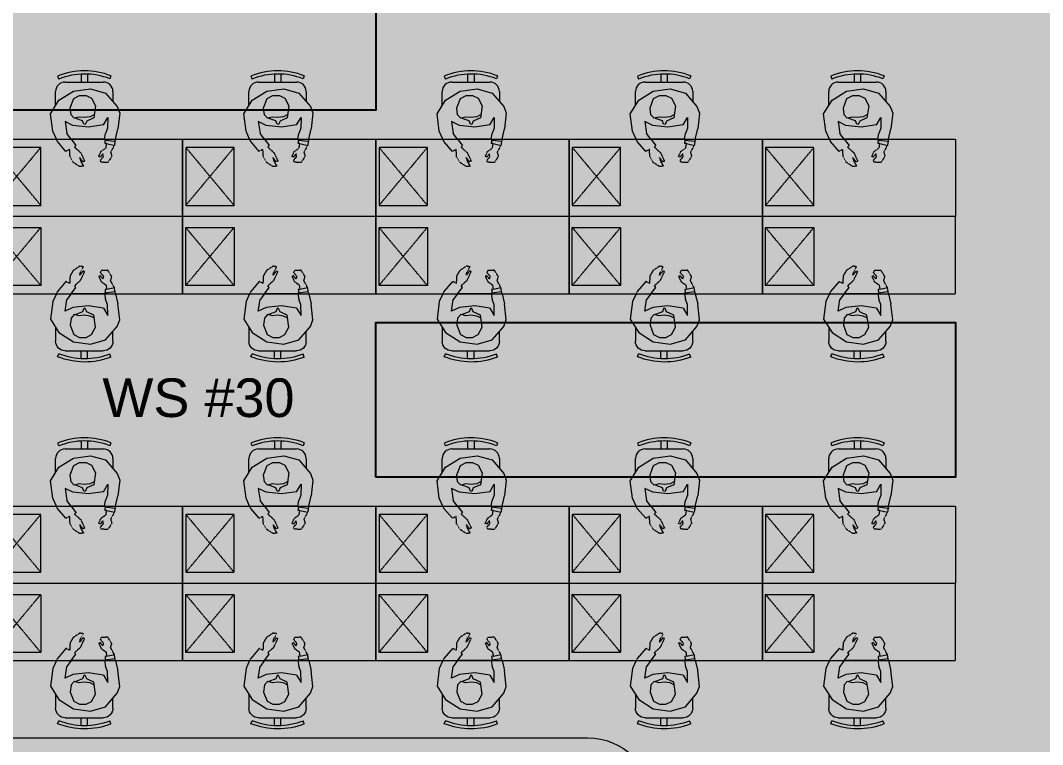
# Model space of a CAD drawing. Header units: millimetres. Extents: x 263321 to 2483465, y 33647 to 614421.
# Drawn here: x 2345339 to 2353271, y 381830 to 387454 of the extents above; entities that cross this region are included whole.
import ezdxf

# ---------------------------------------------------------------- set-up
doc = ezdxf.new("R2010")
doc.units = ezdxf.units.MM
doc.linetypes.add('( Hidden )', pattern=[0.375, 0.25, -0.125])
doc.linetypes.add('HIDDEN', pattern=[0.375, 0.25, -0.125])
for name, color, linetype, lineweight in [('A-FURN-HUMAN', 252, 'Continuous', 9), ('A-FURN-MODULAR-CHAIR', 5, 'Continuous', 5), ('A-FURN-MODULAR-PEDESTAL', 253, 'Continuous', 5), ('A-FURN-MODULAR-TABLETOP', 250, 'Continuous', 13), ('TOA-FL-CPT-1', 8, 'Continuous', 5)]:
    doc.layers.add(name, color=color, linetype=linetype, lineweight=lineweight)
for name, color, linetype in [('A-PLAN-TEXT', 4, 'Continuous'), ('CEILING TOA', 250, 'Continuous'), ('I-FUR', 7, 'Continuous')]:
    doc.layers.add(name, color=color, linetype=linetype)
doc.styles.add('ARIAL', font='arial.ttf')

# ---------------------------------------------------------------- blocks, each defined once
blk = doc.blocks.new('txhvb')
at = {"layer": 'A-FURN-HUMAN', "color": 8, "lineweight": 5}
for p, q in [((549425.6, -3868.4, 0), (549538.3, -3797, 0)), ((549538.3, -3797, 0), (549669.9, -3778.8, 0)), ((549669.9, -3778.8, 0), (549787.2, -3811.9, 0)), ((549359.8, -3973.3, 0), (549425.6, -3868.4, 0)), ((549787.2, -3811.9, 0), (549877, -3916.9, 0)), ((549877, -3916.9, 0), (549896.8, -3968.3, 0)), ((549377.2, -4109.3, 0), (549359.8, -3973.3, 0)), ((549533.4, -4063.3, 0), (549472.6, -4034.3, 0)), ((549472.6, -4034.3, 0), (549485.8, -4126, 0)), ((549804.2, -4001.1, 0), (549802.9, -4085.6, 0)), ((549896.8, -3968.3, 0), (549882.9, -4091.1, 0)), ((549405.4, -4170.5, 0), (549377.2, -4109.3, 0)), ((549652, -4076.1, 0), (549533.4, -4063.3, 0)), ((549770.2, -4058.7, 0), (549652, -4076.1, 0)), ((549802.9, -4085.6, 0), (549787.5, -4126, 0)), ((549864.3, -4170.5, 0), (549882.9, -4091.1, 0)), ((549479.7, -4265, 0), (549413.4, -4187.8, 0)), ((549519.8, -4170.5, 0), (549485.8, -4126, 0)), ((549519.8, -4170.5, 0), (549557.1, -4219.4, 0)), ((549780, -4170.5, 0), (549787.5, -4126, 0)), ((549795.2, -4204.9, 0), (549782.9, -4203.7, 0)), ((549790.7, -4237.8, 0), (549795.2, -4204.9, 0))]:
    blk.add_line(p, q, dxfattribs=at)
at = {"layer": 'A-FURN-HUMAN', "color": 8, "linetype": '( Hidden )', "lineweight": 5, "ltscale": 2}
for p, q in [((549413.4, -4187.8, 0), (549405.4, -4170.5, 0)), ((549782.9, -4203.7, 0), (549786.4, -4175, 0)), ((549860.7, -4185.9, 0), (549855.8, -4216.9, 0)), ((549864.3, -4170.5, 0), (549860.7, -4185.9, 0)), ((549508.3, -4250.5, 0), (549479.7, -4265, 0)), ((549511.8, -4309.5, 0), (549508.3, -4250.5, 0)), ((549557.1, -4219.4, 0), (549546, -4231.9, 0)), ((549546, -4231.9, 0), (549593.7, -4274.9, 0)), ((549593.7, -4274.9, 0), (549624.9, -4341.5, 0)), ((549734.2, -4304.6, 0), (549752.9, -4264.4, 0)), ((549752.9, -4264.4, 0), (549790.7, -4237.8, 0)), ((549855.8, -4216.9, 0), (549826.4, -4271.5, 0)), ((549826.4, -4271.5, 0), (549835.7, -4303.3, 0)), ((549535.7, -4350.2, 0), (549511.8, -4309.5, 0)), ((549587.5, -4384, 0), (549535.7, -4350.2, 0)), ((549612, -4346.4, 0), (549586.8, -4314.1, 0)), ((549586.8, -4314.1, 0), (549592.4, -4339, 0)), ((549592.4, -4339, 0), (549615.6, -4379.5, 0)), ((549624.9, -4341.5, 0), (549612, -4346.4, 0)), ((549745.4, -4310, 0), (549734.2, -4304.6, 0)), ((549745.3, -4335.9, 0), (549770.5, -4306.2, 0)), ((549754.5, -4349.8, 0), (549745.3, -4335.9, 0)), ((549765.7, -4285.4, 0), (549745.4, -4310, 0)), ((549804.9, -4352.2, 0), (549754.5, -4349.8, 0)), ((549770.5, -4306.2, 0), (549765.7, -4285.4, 0)), ((549835.7, -4303.3, 0), (549804.9, -4352.2, 0)), ((549615.6, -4379.5, 0), (549587.5, -4384, 0))]:
    blk.add_line(p, q, dxfattribs=at)
at = {"layer": 'A-FURN-HUMAN', "color": 8, "linetype": '( Hidden )', "lineweight": 5, "ltscale": 3}
for p, q in [((549780.2, -4174.4, 0), (549780, -4169.8, 0)), ((549786.4, -4175, 0), (549780.2, -4174.4, 0))]:
    blk.add_line(p, q, dxfattribs=at)
at = {"layer": 'A-FURN-HUMAN', "color": 8, "lineweight": 5, "elevation": 0}
for points in [[(549696.3, -3982), (549667.8, -3997), (549621.5, -4003.4), (549583, -3998.4), (549543.8, -4008.4), (549519.5, -3981.3), (549513.6, -3926.6), (549540.8, -3854.7), (549585.6, -3831.3), (549636.2, -3831.3), (549679, -3852.7), (549710.1, -3911), (549696.5, -4004.3), (549641.4, -4029.8), (549629.3, -4056.2), (549618.6, -4054.7), (549608.6, -4028.3), (549555.2, -4009.1)], [(549770.2, -4058.7), (549804.2, -4001.1)], [(549784.9, -4177.3), (549858.8, -4186.3)], [(549795.2, -4204.9), (549858.2, -4218.4)]]:
    blk.add_lwpolyline(points, dxfattribs=at)
at = {"layer": 'A-FURN-MODULAR-CHAIR', "color": 8, "lineweight": 15}
for p, q in [((549473.8, -3726.6, 0), (549769.8, -3726.6, 0)), ((549399.8, -3909.5, 0), (549399.8, -3800.6, 0)), ((549843.8, -3800.6, 0), (549843.8, -3878, 0))]:
    blk.add_line(p, q, dxfattribs=at)
at = {"layer": 'A-FURN-MODULAR-CHAIR', "color": 8, "lineweight": 15, "elevation": 0}
for points in [[(549415.1, -3680.7), (549424.4, -3703.6)], [(549597.3, -3664.5), (549597.3, -3726.6)], [(549646.7, -3664.5), (549646.7, -3726.6)], [(549829.3, -3678.7), (549820, -3701.6)]]:
    blk.add_lwpolyline(points, dxfattribs=at)
blk.add_lwpolyline([(549780, -4169.8, -0.034638), (549769.8, -4170.5), (549519.8, -4170.5)], format="xyb", dxfattribs=at)
at = {"layer": 'A-FURN-MODULAR-CHAIR', "color": 8, "lineweight": 15}
for centre, radius, start, end in [((549624.7, -4196.9, 0), 557.1, 68.45805, 112.09943), ((549473.8, -3800.6, 0), 74, 90.00011, 180.00011), ((549624.7, -4196.9, 0), 532.5, 68.48386, 112.09943), ((549769.8, -3800.6, 0), 74, 0.00011, 90.00011)]:
    blk.add_arc(centre, radius, start, end, dxfattribs=at)
at = {"layer": 'A-FURN-MODULAR-PEDESTAL', "color": 20, "linetype": 'HIDDEN', "lineweight": 5, "ltscale": 5}
for p, q in [((549284.5, -4234.5), (548909.5, -4684.5)), ((548909.5, -4234.5), (549284.5, -4684.5))]:
    blk.add_line(p, q, dxfattribs=at)
for points in [[(548884.5, -4170.5), (550384.5, -4170.5), (550384.5, -4770.5), (548884.5, -4770.5)], [(549284.5, -4234.5), (548909.5, -4234.5), (548909.5, -4684.5), (549284.5, -4684.5)]]:
    blk.add_lwpolyline(points, close=True, dxfattribs=at)

msp = doc.modelspace()

# ---------------------------------------------------------------- hatches: boundary and pattern name
at = {"layer": 'CEILING TOA', "true_color": 0x7aafdf}
h = msp.add_hatch(color=143, dxfattribs=at)
h.dxf.hatch_style = 1
h.paths.add_polyline_path([(2343596.706, 386757.052), (2343596.706, 387957.052), (2348096.706, 387957.052), (2348096.706, 386757.052)])
at = {"layer": 'CEILING TOA', "true_color": 0x939598}
h = msp.add_hatch(color=252, dxfattribs=at)
h.dxf.hatch_style = 1
h.paths.add_polyline_path([(2348096.706, 383907.052), (2348096.706, 385107.052), (2352596.706, 385107.052), (2352596.706, 383907.052)])
at = {"layer": 'TOA-FL-CPT-1', "true_color": 0xc7c8ca}
h = msp.add_hatch(dxfattribs=at)
h.set_pattern_fill('AR-PARQ1', color=9, scale=3)
h.set_pattern_definition([(90, (90021.1, 24147), (-914.4, 914.4), [914.4, -914.4]), (90, (90173.5, 24147), (-914.4, 914.4), [914.4, -914.4]), (90, (90325.9, 24147), (-914.4, 914.4), [914.4, -914.4]), (90, (90478.3, 24147), (-914.4, 914.4), [914.4, -914.4]), (90, (90630.7, 24147), (-914.4, 914.4), [914.4, -914.4]), (90, (90783.1, 24147), (-914.4, 914.4), [914.4, -914.4]), (90, (90935.5, 24147), (-914.4, 914.4), [914.4, -914.4]), (0, (90021.1, 25061.4), (914.4, -914.4), [914.4, -914.4]), (0, (90021.1, 25213.8), (914.4, -914.4), [914.4, -914.4]), (0, (90021.1, 25366.2), (914.4, -914.4), [914.4, -914.4]), (0, (90021.1, 25518.6), (914.4, -914.4), [914.4, -914.4]), (0, (90021.1, 25671), (914.4, -914.4), [914.4, -914.4]), (0, (90021.1, 25823.4), (914.4, -914.4), [914.4, -914.4]), (0, (90021.1, 25975.8), (914.4, -914.4), [914.4, -914.4])])
edge = h.paths.add_edge_path()
edge.add_arc((2396128.727, -119195.432), 546828.493, 90.92532943, 95.29958843)
edge.add_line((2345621.769, 425295.567), (2345621.769, 409482.052))
edge.add_line((2345621.769, 409482.052), (2347129.201, 409481.857))
edge.add_arc((2347102.083, 408732.348), 750, 0, 87.9279004, ccw=False)
edge.add_line((2347852.083, 408732.348), (2347852.23, 389991.103))
edge.add_line((2347852.23, 389991.103), (2342396.706, 389991.103))
edge.add_line((2342396.706, 389991.103), (2342397.172, 380682.159))
edge.add_line((2342397.172, 380682.159), (2351396.796, 380682.159))
edge.add_line((2351396.796, 380682.159), (2351396.796, 379682.052))
edge.add_line((2351396.796, 379682.052), (2350496.796, 379682.052))
edge.add_line((2350496.796, 379682.052), (2350496.796, 377891.004))
edge.add_arc((2372893.597, 61240.666), 317441.417, 85.95303216, 94.04581501, ccw=False)
edge.add_line((2395296.77, 377890.553), (2395296.77, 379682.052))
edge.add_line((2395296.77, 379682.052), (2394396.796, 379682.052))
edge.add_line((2394396.796, 379682.052), (2394396.796, 380682.052))
edge.add_line((2394396.796, 380682.052), (2405177.531, 380682.052))
edge.add_line((2405177.531, 380682.052), (2405177.531, 389182.052))
edge.add_line((2405177.531, 389182.052), (2406496.796, 389182.052))
edge.add_line((2406496.796, 389182.052), (2406496.796, 383082.052))
edge.add_line((2406496.796, 383082.052), (2408136.796, 383082.052))
edge.add_line((2408136.796, 383082.052), (2408136.796, 389182.052))
edge.add_line((2408136.796, 389182.052), (2413779.159, 389181.861))
edge.add_line((2413779.159, 389181.861), (2414010.251, 390682.052))
edge.add_line((2414010.251, 390682.052), (2405396.796, 390682.052))
edge.add_line((2405396.796, 390682.052), (2405396.796, 411581.926))
edge.add_line((2405396.796, 411581.926), (2403146.796, 411581.926))
edge.add_arc((2403146.796, 411881.926), 300, 180, 270, ccw=False)
edge.add_line((2402846.796, 411881.926), (2402846.796, 413382.052))
edge.add_arc((2403146.796, 413382.052), 300, 90, 180, ccw=False)
edge.add_line((2403146.796, 413682.052), (2417553.202, 413682.052))
edge.add_line((2417553.202, 413682.052), (2417799.7, 415282.257))
edge.add_line((2417799.7, 415282.257), (2411837.001, 415281.729))
edge.add_line((2411837.001, 415281.729), (2411837.001, 417657.174))
edge.add_line((2411837.001, 417657.174), (2416421.528, 417657.174))
edge.add_line((2416421.528, 417657.174), (2416421.528, 418657.174))
edge.add_line((2416421.528, 418657.174), (2411836.796, 418657.174))
edge.add_line((2411836.796, 418657.174), (2411836.796, 421262.052))
edge.add_line((2411836.796, 421262.052), (2410296.796, 421262.052))
edge.add_line((2410296.796, 421262.052), (2410296.796, 415281.575))
edge.add_line((2410296.796, 415281.575), (2402846.796, 415281.575))
edge.add_line((2402846.796, 415281.575), (2402846.796, 424532.052))
edge.add_line((2402846.796, 424532.052), (2402846.796, 424581.286))
edge.add_line((2402846.796, 424581.286), (2395396.796, 424582.052))
edge.add_line((2395396.796, 424582.052), (2395396.796, 423682.052))
edge.add_line((2395396.796, 423682.052), (2394396.796, 423682.052))
edge.add_line((2394396.796, 423682.052), (2394396.796, 424581.86))
edge.add_line((2394396.796, 424581.86), (2387296.514, 424582.052))
edge.add_line((2387296.514, 424582.052), (2387297.806, 427561.749))
h.paths.add_polyline_path([(2357571.796, 409582.052), (2403896.373, 409582.052), (2403899.547, 394952.31), (2375096.795, 394783.782), (2375096.795, 396862.052), (2373596.796, 396864.771), (2373596.796, 394782.052), (2369971.795, 394800.838), (2370046.875, 396862.052), (2368385.069, 396703.686), (2368471.796, 394819.625), (2357571.796, 394782.052)], flags=16)
h.paths.add_polyline_path([(2363596.796, 414832.306), (2384296.459, 414782.218), (2384296.434, 411581.926), (2384538.462, 411581.927), (2384538.462, 409582.052), (2378653.494, 409582.052), (2378650.056, 411581.898), (2363596.796, 411631.98)], flags=16)
h.paths.add_polyline_path([(2392707.043, 411682.849), (2384396.821, 411683.632), (2384396.821, 414782.218), (2392707.043, 414781.434)], flags=16)
h.paths.add_polyline_path([(2400346.796, 422010.357), (2401546.802, 422010.357), (2401546.802, 416210.358), (2400346.796, 416210.358)], flags=16)
h.paths.add_polyline_path([(2349453.189, 392877.837), (2349451.159, 392879.273), (2349451.159, 390061.804), (2349453.189, 390060.368)], flags=16)
h.paths.add_polyline_path([(2379396.791, 389980.182), (2384396.796, 389980.182), (2384396.796, 392980.182), (2379396.791, 392980.182)], flags=16)

# ---------------------------------------------------------------- linework, layer by layer
at = {"layer": 'A-FURN-MODULAR-TABLETOP', "lineweight": 0, "ltscale": 12, "elevation": 0.05}
msp.add_lwpolyline([(2349351.335, 392978.875), (2349351.335, 389288.213, -0.41421356), (2348851.335, 388788.213), (2343596.706, 388788.213), (2343596.706, 382383.052, 0.41421356), (2344096.706, 381883.052), (2349740.085, 381883.052, -0.41223782), (2350240.074, 381386.427), (2350244.829, 380682.061)], format="xyb", dxfattribs=at)
at = {"layer": 'CEILING TOA', "elevation": 0}
for points in [[(2343596.706, 386757.052), (2343596.706, 387957.052), (2348096.706, 387957.052), (2348096.706, 386757.052)], [(2348096.706, 383907.052), (2348096.706, 385107.052), (2352596.706, 385107.052), (2352596.706, 383907.052)]]:
    msp.add_lwpolyline(points, close=True, dxfattribs=at)

# ---------------------------------------------------------------- block references
at = {"layer": 'I-FUR', "linetype": 'ByBlock'}
for p in [(1796212.206, 390702.596), (1797712.206, 390702.596), (1799212.206, 390702.596), (1800712.206, 390702.596), (1802212.206, 390702.596), (1796212.206, 387852.596), (1797712.206, 387852.596), (1799212.206, 387852.596), (1800712.206, 387852.596), (1802212.206, 387852.596)]:
    msp.add_blockref('txhvb', p, dxfattribs=at)
at = {"layer": 'I-FUR', "linetype": 'ByBlock', "xscale": -1, "rotation": 180}
for p in [(1796212.206, 381161.508), (1797712.206, 381161.508), (1799212.206, 381161.508), (1800712.206, 381161.508), (1802212.206, 381161.508), (1796212.206, 378311.508), (1797712.206, 378311.508), (1799212.206, 378311.508), (1800712.206, 378311.508), (1802212.206, 378311.508)]:
    msp.add_blockref('txhvb', p, dxfattribs=at)

# ---------------------------------------------------------------- texts
at = {"layer": 'A-PLAN-TEXT', "insert": (2346720.073, 384673.974, 0), "char_height": 300, "width": 9413.07212, "attachment_point": 2, "style": 'ARIAL'}
msp.add_mtext('\\pxi0.00161;WS #30', dxfattribs=at)

doc.saveas('drawing.dxf')
